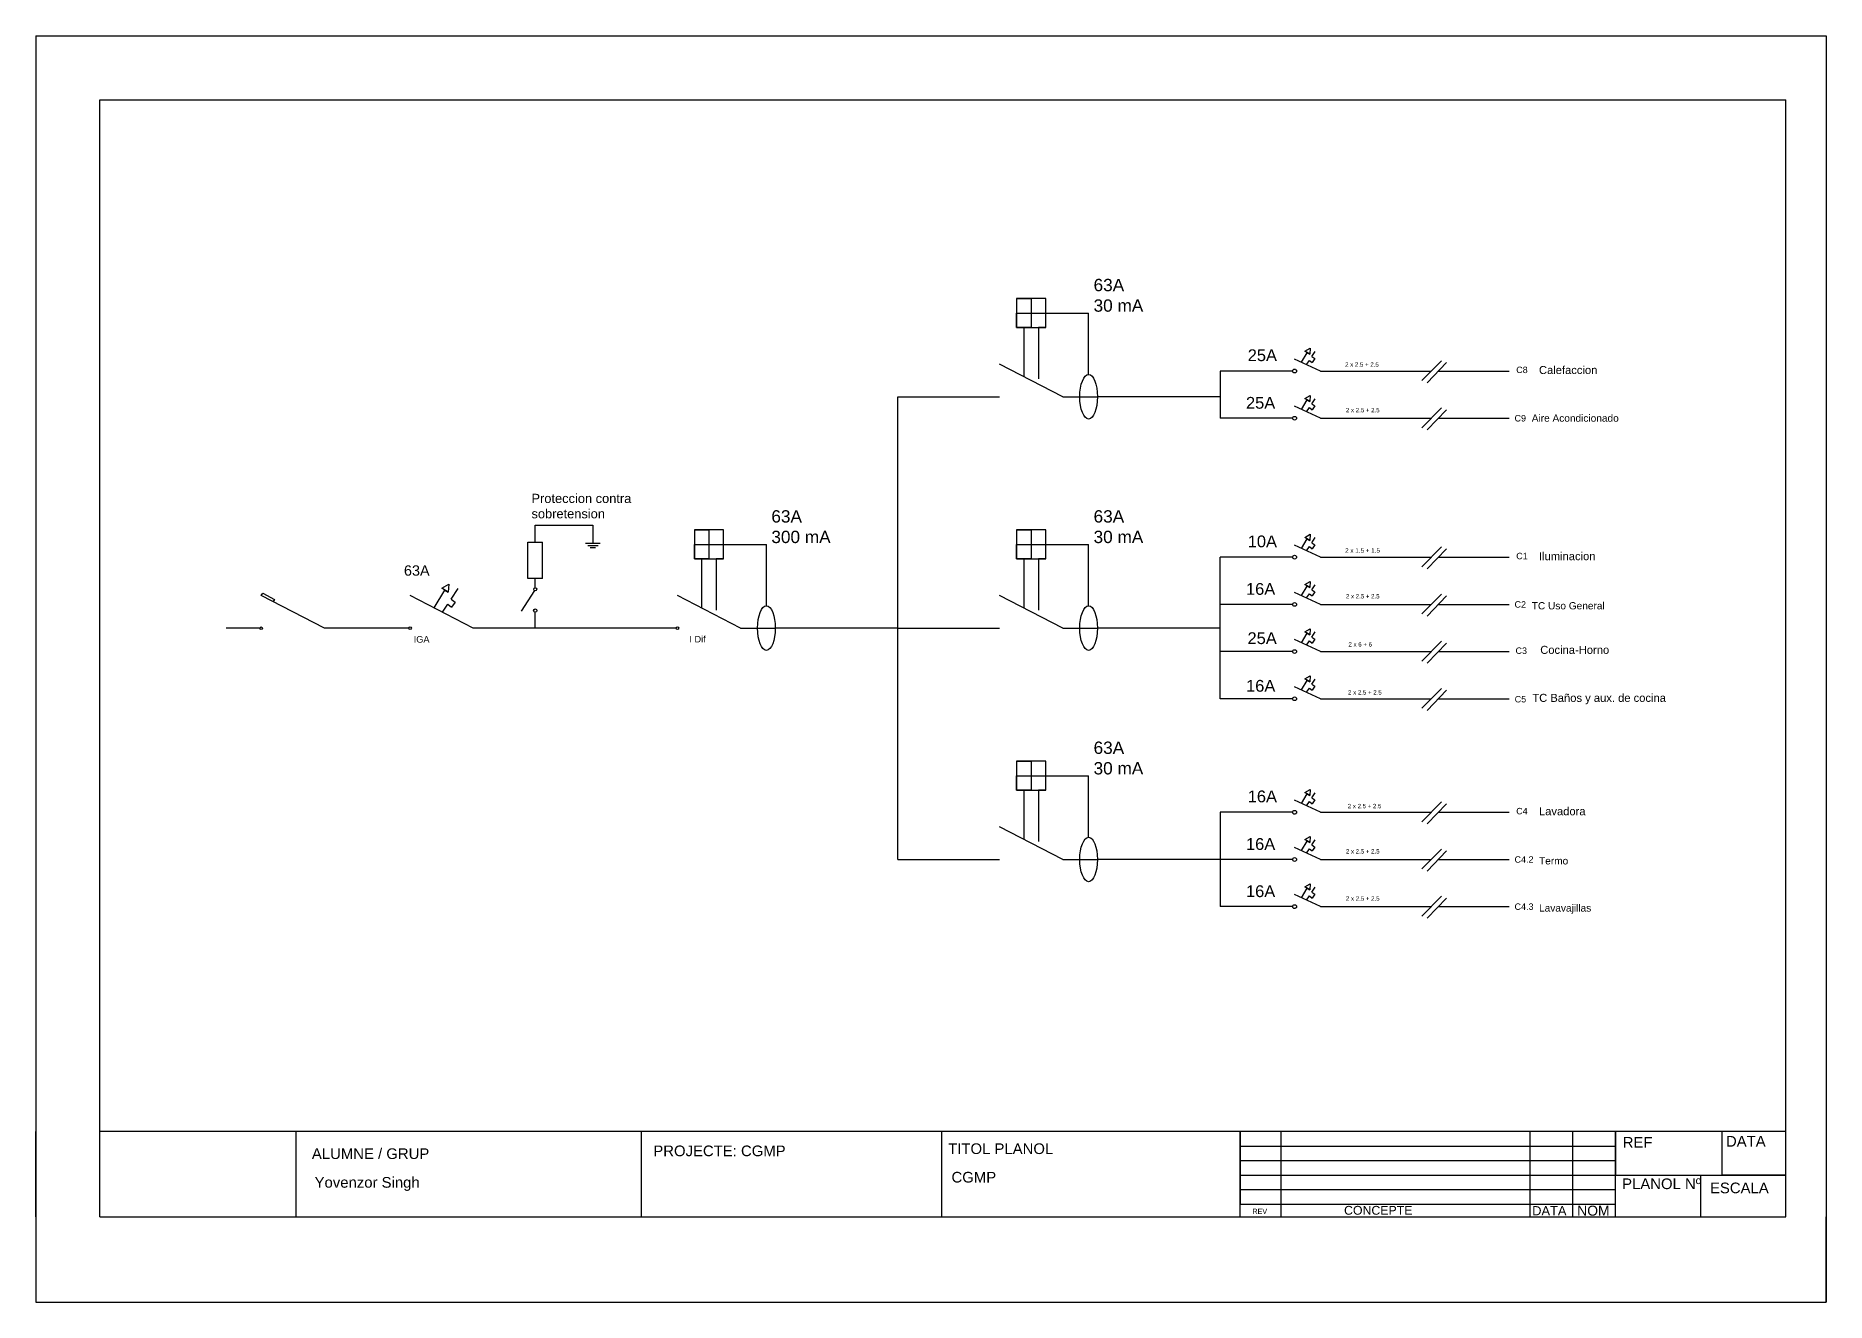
# Model space of a CAD drawing. Header units: millimetres. Extents: x 2377 to 4712, y -254 to 3188.
# Drawn here: x 4259.4 to 4679.4, y 947.8 to 1244.8 of the extents above; entities that cross this region are included whole.
import ezdxf

# ---------------------------------------------------------------- set-up
doc = ezdxf.new("R2010")
doc.units = ezdxf.units.MM
doc.linetypes.add('ACAD_ISO02W100', pattern=[15, 12, -3])
doc.styles.get("Standard").update_dxf_attribs({"font": 'arial.ttf'})

msp = doc.modelspace()

# ---------------------------------------------------------------- linework, layer by layer
at = {"transparency": 33554687}
for p, q in [((4259.4, 1244.79), (4679.4, 1244.79)), ((4259.4, 1244.79), (4259.4, 947.79)), ((4259.4, 1244.79), (4259.4, 1229.79)), ((4679.4, 1244.79), (4679.4, 947.79)), ((4679.4, 1244.79), (4679.4, 1229.79)), ((4274.45, 967.79), (4274.45, 1229.79)), ((4274.45, 1229.79), (4669.94, 1229.79)), ((4669.94, 967.79), (4669.94, 1229.79)), ((4500.3, 1160.14), (4485.5, 1167.82)), ((4560.74, 1166.17), (4554.7, 1168.99)), ((4556.31, 1168.23), (4557.68, 1170.47)), ((4557.13, 1170.81), (4558.35, 1171.54)), ((4558.27, 1170.11), (4557.13, 1170.81)), ((4557.51, 1167.67), (4558.17, 1168.68)), ((4557.68, 1170.47), (4558.27, 1170.11)), ((4558.17, 1168.68), (4558.85, 1168.16)), ((4558.35, 1171.54), (4558.27, 1170.11)), ((4558.76, 1169.58), (4559.53, 1170.76)), ((4558.76, 1169.58), (4559.47, 1169.08)), ((4559.47, 1169.08), (4558.85, 1168.16)), ((4584.57, 1163.93), (4589.15, 1168.58)), ((4585.82, 1163.43), (4590.35, 1168.17)), ((4554.26, 1166.17), (4537.23, 1166.17)), ((4537.23, 1166.17), (4537.23, 1155.1)), ((4560.74, 1166.17), (4560.74, 1166.17)), ((4560.74, 1166.17), (4586.77, 1166.17)), ((4588.43, 1166.17), (4605, 1166.17)), ((4461.64, 1105.88), (4461.64, 1160.14)), ((4461.64, 1160.14), (4485.5, 1160.14)), ((4500.3, 1160.14), (4508.46, 1160.14)), ((4537.23, 1160.14), (4508.46, 1160.14)), ((4556.31, 1157.17), (4557.68, 1159.41)), ((4557.13, 1159.75), (4558.35, 1160.47)), ((4558.27, 1159.05), (4557.13, 1159.75)), ((4557.68, 1159.41), (4558.27, 1159.05)), ((4558.35, 1160.47), (4558.27, 1159.05)), ((4558.76, 1158.51), (4559.53, 1159.69)), ((4554.26, 1155.1), (4537.23, 1155.1)), ((4560.74, 1155.1), (4554.7, 1157.92)), ((4557.51, 1156.61), (4558.17, 1157.61)), ((4558.17, 1157.61), (4558.85, 1157.09)), ((4558.76, 1158.51), (4559.47, 1158.01)), ((4559.47, 1158.01), (4558.85, 1157.09)), ((4560.74, 1155.1), (4560.74, 1155.1)), ((4560.74, 1155.1), (4586.77, 1155.1)), ((4584.57, 1152.87), (4589.15, 1157.52)), ((4585.82, 1152.37), (4590.35, 1157.1)), ((4588.43, 1155.1), (4605, 1155.1)), ((4376.56, 1126), (4376.56, 1129.99)), ((4376.56, 1129.99), (4390.06, 1129.99)), ((4390.06, 1129.99), (4390.06, 1125.7)), ((4374.86, 1117.49), (4374.86, 1126)), ((4374.86, 1126), (4378.27, 1126)), ((4378.27, 1117.49), (4378.27, 1126)), ((4391.76, 1125.7), (4388.35, 1125.7)), ((4556.31, 1124.58), (4557.68, 1126.82)), ((4557.13, 1127.15), (4558.35, 1127.88)), ((4558.27, 1126.46), (4557.13, 1127.15)), ((4557.68, 1126.82), (4558.27, 1126.46)), ((4558.35, 1127.88), (4558.27, 1126.46)), ((4558.76, 1125.92), (4559.53, 1127.1)), ((4558.76, 1125.92), (4559.47, 1125.42)), ((4388.92, 1125.25), (4391.3, 1125.25)), ((4389.41, 1124.79), (4390.7, 1124.79)), ((4537.23, 1100.38), (4537.23, 1122.51)), ((4554.26, 1122.51), (4537.23, 1122.51)), ((4560.74, 1122.51), (4554.7, 1125.33)), ((4557.51, 1124.02), (4558.17, 1125.02)), ((4558.17, 1125.02), (4558.85, 1124.5)), ((4559.47, 1125.42), (4558.85, 1124.5)), ((4560.74, 1122.51), (4560.74, 1122.51)), ((4560.74, 1122.51), (4586.77, 1122.51)), ((4584.57, 1120.27), (4589.15, 1124.93)), ((4585.82, 1119.77), (4590.35, 1124.51)), ((4588.43, 1122.51), (4605, 1122.51)), ((4378.27, 1117.49), (4374.86, 1117.49)), ((4376.56, 1115.33), (4376.56, 1117.49)), ((4376.56, 1117.49), (4376.56, 1117.49)), ((4376.56, 1115.33), (4376.56, 1117.49)), ((4312.3, 1113.54), (4312.64, 1114.06)), ((4327.1, 1105.86), (4312.3, 1113.54)), ((4312.64, 1114.06), (4315.42, 1112.61)), ((4361.99, 1105.88), (4347.19, 1113.56)), ((4352.83, 1110.64), (4355.38, 1114.81)), ((4354.65, 1115.26), (4356.27, 1116.22)), ((4356.16, 1114.34), (4354.65, 1115.26)), ((4355.38, 1114.81), (4356.16, 1114.34)), ((4356.27, 1116.22), (4356.16, 1114.34)), ((4356.81, 1112.66), (4358.48, 1115.2)), ((4376.37, 1114.67), (4373.23, 1109.88)), ((4424.71, 1105.88), (4409.91, 1113.56)), ((4500.3, 1105.88), (4485.5, 1113.56)), ((4560.74, 1111.44), (4554.7, 1114.26)), ((4556.31, 1113.51), (4557.68, 1115.75)), ((4557.13, 1116.09), (4558.35, 1116.82)), ((4558.27, 1115.39), (4557.13, 1116.09)), ((4557.51, 1112.95), (4558.17, 1113.95)), ((4557.68, 1115.75), (4558.27, 1115.39)), ((4558.17, 1113.95), (4558.85, 1113.43)), ((4558.35, 1116.82), (4558.27, 1115.39)), ((4558.76, 1114.85), (4559.53, 1116.03)), ((4558.76, 1114.85), (4559.47, 1114.36)), ((4559.47, 1114.36), (4558.85, 1113.43)), ((4584.57, 1109.21), (4589.15, 1113.86)), ((4585.82, 1108.71), (4590.35, 1113.45)), ((4315.42, 1112.61), (4315.08, 1112.1)), ((4354.81, 1109.61), (4356.03, 1111.46)), ((4356.03, 1111.46), (4356.93, 1110.78)), ((4356.81, 1112.66), (4357.74, 1112)), ((4357.74, 1112), (4356.93, 1110.78)), ((4376.56, 1105.88), (4376.56, 1109.62)), ((4554.26, 1111.44), (4537.23, 1111.44)), ((4560.74, 1111.44), (4560.74, 1111.44)), ((4560.74, 1111.44), (4586.77, 1111.44)), ((4588.43, 1111.44), (4605, 1111.44)), ((4311.99, 1105.84), (4304.04, 1105.84)), ((4346.88, 1105.86), (4327.1, 1105.86)), ((4376.56, 1105.88), (4361.99, 1105.88)), ((4409.6, 1105.88), (4376.56, 1105.88)), ((4424.71, 1105.88), (4432.86, 1105.88)), ((4461.64, 1105.88), (4432.86, 1105.88)), ((4461.64, 1051.62), (4461.64, 1105.88)), ((4461.64, 1105.88), (4485.5, 1105.88)), ((4500.3, 1105.88), (4508.46, 1105.88)), ((4537.23, 1105.88), (4508.46, 1105.88)), ((4556.31, 1102.45), (4557.68, 1104.69)), ((4557.13, 1105.02), (4558.35, 1105.75)), ((4558.27, 1104.33), (4557.13, 1105.02)), ((4557.68, 1104.69), (4558.27, 1104.33)), ((4558.35, 1105.75), (4558.27, 1104.33)), ((4558.76, 1103.79), (4559.53, 1104.97)), ((4560.74, 1100.38), (4554.7, 1103.2)), ((4557.51, 1101.89), (4558.17, 1102.89)), ((4558.17, 1102.89), (4558.85, 1102.37)), ((4558.76, 1103.79), (4559.47, 1103.29)), ((4559.47, 1103.29), (4558.85, 1102.37)), ((4584.57, 1098.14), (4589.15, 1102.8)), ((4585.82, 1097.64), (4590.35, 1102.38)), ((4537.23, 1089.31), (4537.23, 1100.38)), ((4554.26, 1100.38), (4537.23, 1100.38)), ((4560.74, 1100.38), (4560.74, 1100.38)), ((4560.74, 1100.38), (4586.77, 1100.38)), ((4588.43, 1100.38), (4605, 1100.38)), ((4560.74, 1089.31), (4554.7, 1092.13)), ((4556.31, 1091.38), (4557.68, 1093.62)), ((4557.13, 1093.96), (4558.35, 1094.69)), ((4558.27, 1093.26), (4557.13, 1093.96)), ((4557.68, 1093.62), (4558.27, 1093.26)), ((4558.35, 1094.69), (4558.27, 1093.26)), ((4558.76, 1092.72), (4559.53, 1093.9)), ((4558.76, 1092.72), (4559.47, 1092.23)), ((4559.47, 1092.23), (4558.85, 1091.3)), ((4554.26, 1089.31), (4537.23, 1089.31)), ((4557.51, 1090.82), (4558.17, 1091.82)), ((4558.17, 1091.82), (4558.85, 1091.3)), ((4560.74, 1089.31), (4560.74, 1089.31)), ((4560.74, 1089.31), (4586.77, 1089.31)), ((4584.57, 1087.08), (4589.15, 1091.73)), ((4585.82, 1086.58), (4590.35, 1091.32)), ((4588.43, 1089.31), (4605, 1089.31)), ((4556.31, 1064.76), (4557.68, 1067)), ((4557.13, 1067.33), (4558.35, 1068.06)), ((4558.27, 1066.64), (4557.13, 1067.33)), ((4557.68, 1067), (4558.27, 1066.64)), ((4558.35, 1068.06), (4558.27, 1066.64)), ((4558.76, 1066.1), (4559.53, 1067.28)), ((4554.26, 1062.69), (4537.23, 1062.69)), ((4537.23, 1062.69), (4537.23, 1051.62)), ((4560.74, 1062.69), (4554.7, 1065.51)), ((4557.51, 1064.2), (4558.17, 1065.2)), ((4558.17, 1065.2), (4558.85, 1064.68)), ((4558.76, 1066.1), (4559.47, 1065.6)), ((4559.47, 1065.6), (4558.85, 1064.68)), ((4560.74, 1062.69), (4560.74, 1062.69)), ((4560.74, 1062.69), (4586.77, 1062.69)), ((4584.57, 1060.45), (4589.15, 1065.11)), ((4585.82, 1059.96), (4590.35, 1064.69)), ((4588.43, 1062.69), (4605, 1062.69)), ((4500.3, 1051.62), (4485.5, 1059.31)), ((4560.74, 1051.62), (4554.7, 1054.45)), ((4556.31, 1053.69), (4557.68, 1055.93)), ((4557.13, 1056.27), (4558.35, 1057)), ((4558.27, 1055.57), (4557.13, 1056.27)), ((4557.68, 1055.93), (4558.27, 1055.57)), ((4558.35, 1057), (4558.27, 1055.57)), ((4558.76, 1055.04), (4559.53, 1056.21)), ((4558.76, 1055.04), (4559.47, 1054.54)), ((4559.47, 1054.54), (4558.85, 1053.61)), ((4461.64, 1051.62), (4485.5, 1051.62)), ((4500.3, 1051.62), (4508.46, 1051.62)), ((4537.23, 1051.62), (4508.46, 1051.62)), ((4554.26, 1051.62), (4537.23, 1051.62)), ((4537.23, 1051.62), (4537.23, 1040.56)), ((4557.51, 1053.13), (4558.17, 1054.13)), ((4558.17, 1054.13), (4558.85, 1053.61)), ((4560.74, 1051.62), (4560.74, 1051.62)), ((4560.74, 1051.62), (4586.77, 1051.62)), ((4584.57, 1049.39), (4589.15, 1054.04)), ((4585.82, 1048.89), (4590.35, 1053.63)), ((4588.43, 1051.62), (4605, 1051.62)), ((4557.13, 1045.2), (4558.35, 1045.93)), ((4558.35, 1045.93), (4558.27, 1044.51)), ((4560.74, 1040.56), (4554.7, 1043.38)), ((4556.31, 1042.63), (4557.68, 1044.87)), ((4558.27, 1044.51), (4557.13, 1045.2)), ((4557.51, 1042.07), (4558.17, 1043.07)), ((4557.68, 1044.87), (4558.27, 1044.51)), ((4558.17, 1043.07), (4558.85, 1042.55)), ((4558.76, 1043.97), (4559.53, 1045.15)), ((4558.76, 1043.97), (4559.47, 1043.47)), ((4559.47, 1043.47), (4558.85, 1042.55)), ((4584.57, 1038.32), (4589.15, 1042.98)), ((4585.82, 1037.83), (4590.35, 1042.56)), ((4554.26, 1040.56), (4537.23, 1040.56)), ((4560.74, 1040.56), (4560.74, 1040.56)), ((4560.74, 1040.56), (4586.77, 1040.56)), ((4588.43, 1040.56), (4605, 1040.56)), ((4259.4, 967.79), (4259.4, 987.79)), ((4669.94, 987.79), (4274.45, 987.79)), ((4320.45, 967.79), (4320.45, 987.79)), ((4401.45, 967.79), (4401.45, 987.79)), ((4471.95, 967.79), (4471.95, 987.79)), ((4541.95, 967.79), (4541.95, 987.79)), ((4541.95, 987.79), (4541.95, 984.39)), ((4551.51, 967.79), (4551.51, 987.79)), ((4609.96, 967.79), (4609.96, 987.79)), ((4619.96, 967.79), (4619.96, 987.79)), ((4629.96, 967.79), (4629.96, 987.79)), ((4629.96, 987.79), (4629.96, 977.59)), ((4654.98, 977.59), (4654.98, 987.79)), ((4669.94, 967.79), (4669.94, 987.79)), ((4541.95, 984.39), (4629.96, 984.39)), ((4541.95, 984.39), (4541.95, 980.99)), ((4541.95, 980.99), (4629.96, 980.99)), ((4541.95, 980.99), (4541.95, 977.59)), ((4541.95, 977.59), (4629.96, 977.59)), ((4541.95, 977.59), (4541.95, 974.19)), ((4629.96, 977.59), (4669.94, 977.59)), ((4629.96, 977.59), (4649.95, 977.59)), ((4649.95, 977.59), (4649.95, 967.79)), ((4669.94, 977.59), (4654.98, 977.59)), ((4541.95, 974.19), (4541.95, 970.79)), ((4541.95, 974.19), (4629.96, 974.19)), ((4541.95, 970.79), (4629.96, 970.79)), ((4274.45, 967.79), (4320.45, 967.79)), ((4320.45, 967.79), (4401.45, 967.79)), ((4401.45, 967.79), (4471.95, 967.79)), ((4471.95, 967.79), (4541.95, 967.79)), ((4541.95, 967.79), (4551.51, 967.79)), ((4551.51, 967.79), (4609.96, 967.79)), ((4609.96, 967.79), (4619.96, 967.79)), ((4619.96, 967.79), (4629.96, 967.79)), ((4629.96, 967.79), (4649.95, 967.79)), ((4649.95, 967.79), (4669.94, 967.79)), ((4679.4, 947.79), (4679.4, 967.79)), ((4259.4, 947.79), (4679.4, 947.79))]:
    msp.add_line(p, q, dxfattribs=at)
at = {"linetype": 'ACAD_ISO02W100', "transparency": 33554687}
for p, q in [((4496.3, 1183.18), (4489.49, 1183.18)), ((4489.49, 1183.18), (4489.49, 1176.37)), ((4489.49, 1183.18), (4492.9, 1183.18)), ((4492.9, 1183.18), (4492.9, 1176.37)), ((4496.3, 1176.37), (4496.3, 1183.18)), ((4489.49, 1176.37), (4489.49, 1179.78)), ((4489.49, 1179.78), (4496.3, 1179.78)), ((4492.9, 1176.37), (4489.49, 1176.37)), ((4489.49, 1176.37), (4496.3, 1176.37)), ((4489.49, 1176.37), (4491.2, 1176.37)), ((4491.2, 1176.37), (4491.2, 1164.87)), ((4496.3, 1176.37), (4494.6, 1176.37)), ((4494.6, 1176.37), (4494.6, 1163.1)), ((4496.3, 1179.78), (4506.38, 1179.78)), ((4506.38, 1176.37), (4506.38, 1179.78)), ((4506.38, 1165.36), (4506.38, 1176.37)), ((4420.71, 1128.92), (4413.9, 1128.92)), ((4413.9, 1128.92), (4413.9, 1122.11)), ((4413.9, 1128.92), (4417.3, 1128.92)), ((4417.3, 1128.92), (4417.3, 1122.11)), ((4420.71, 1122.11), (4420.71, 1128.92)), ((4496.3, 1128.92), (4489.49, 1128.92)), ((4489.49, 1128.92), (4489.49, 1122.11)), ((4489.49, 1128.92), (4492.9, 1128.92)), ((4492.9, 1128.92), (4492.9, 1122.11)), ((4496.3, 1122.11), (4496.3, 1128.92)), ((4413.9, 1122.11), (4413.9, 1125.52)), ((4413.9, 1125.52), (4420.71, 1125.52)), ((4417.3, 1122.11), (4413.9, 1122.11)), ((4413.9, 1122.11), (4420.71, 1122.11)), ((4413.9, 1122.11), (4415.6, 1122.11)), ((4415.6, 1122.11), (4415.6, 1110.61)), ((4420.71, 1122.11), (4419.01, 1122.11)), ((4419.01, 1122.11), (4419.01, 1108.84)), ((4420.71, 1125.52), (4430.79, 1125.52)), ((4430.79, 1122.11), (4430.79, 1125.52)), ((4430.79, 1111.1), (4430.79, 1122.11)), ((4489.49, 1122.11), (4489.49, 1125.52)), ((4489.49, 1125.52), (4496.3, 1125.52)), ((4492.9, 1122.11), (4489.49, 1122.11)), ((4489.49, 1122.11), (4496.3, 1122.11)), ((4489.49, 1122.11), (4491.2, 1122.11)), ((4491.2, 1122.11), (4491.2, 1110.61)), ((4496.3, 1122.11), (4494.6, 1122.11)), ((4494.6, 1122.11), (4494.6, 1108.84)), ((4496.3, 1125.52), (4506.38, 1125.52)), ((4506.38, 1122.11), (4506.38, 1125.52)), ((4506.38, 1111.1), (4506.38, 1122.11)), ((4496.3, 1074.66), (4489.49, 1074.66)), ((4489.49, 1074.66), (4489.49, 1067.86)), ((4489.49, 1074.66), (4492.9, 1074.66)), ((4489.49, 1067.86), (4489.49, 1071.26)), ((4489.49, 1071.26), (4496.3, 1071.26)), ((4492.9, 1074.66), (4492.9, 1067.86)), ((4496.3, 1067.86), (4496.3, 1074.66)), ((4496.3, 1071.26), (4506.38, 1071.26)), ((4506.38, 1067.86), (4506.38, 1071.26)), ((4492.9, 1067.86), (4489.49, 1067.86)), ((4489.49, 1067.86), (4496.3, 1067.86)), ((4489.49, 1067.86), (4491.2, 1067.86)), ((4491.2, 1067.86), (4491.2, 1056.35)), ((4496.3, 1067.86), (4494.6, 1067.86)), ((4494.6, 1067.86), (4494.6, 1054.58)), ((4506.38, 1056.85), (4506.38, 1067.86))]:
    msp.add_line(p, q, dxfattribs=at)
at = {"transparency": 33554687}
for centre, radius in [((4554.7, 1166.17), 0.443), ((4554.7, 1155.1), 0.443), ((4554.7, 1122.51), 0.443), ((4376.56, 1114.98), 0.359), ((4376.56, 1110), 0.376), ((4554.7, 1111.44), 0.443), ((4312.3, 1105.84), 0.308), ((4347.19, 1105.86), 0.308), ((4347.19, 1105.86), 0.308), ((4409.91, 1105.86), 0.308), ((4554.7, 1100.38), 0.443), ((4554.7, 1089.31), 0.443), ((4554.7, 1062.69), 0.443), ((4554.7, 1051.62), 0.443), ((4554.7, 1040.56), 0.443)]:
    msp.add_circle(centre, radius, dxfattribs=at)
for centre in [(4506.38, 1160.14), (4430.79, 1105.88), (4506.38, 1105.88), (4506.38, 1051.62)]:
    msp.add_ellipse(centre, major_axis=(0, 5.22), ratio=0.397765, dxfattribs=at)

# ---------------------------------------------------------------- texts
at = {"transparency": 33554687, "attachment_point": 1}
for s, width, gutter_width, heights, insert, char_height in [('63A\\P30 mA', 21.699, 14.44, [0], (4507.54, 1187.79), 2.888), ('25A', 24.1109, 13.8, [0], (4543.7, 1171.26), 2.761), ('2 x 2.5 + 2.5', 24.1109, 13.8, [0], (4566.55, 1168.22), 1.0214), ('C8', 7.438, 7.54, [1.56], (4606.68, 1167.2), 1.508), ('Calefaccion', 35.0225, 9.39, [0], (4612.02, 1167.35), 1.8771), ('25A', 24.1109, 13.8, [0], (4543.29, 1160.1), 2.761), ('2 x 2.5 + 2.5', 24.1109, 13.8, [0], (4566.74, 1157.52), 1.0214), ('C9', 7.438, 7.54, [0], (4606.29, 1155.85), 1.508), ('Aire Acondicionado', 31.6353, 8.48, [0], (4610.33, 1155.98), 1.6956), ('Proteccion contra sobretension', 34.1696, 10.77, [0], (4375.68, 1137.38), 2.1548), ('63A\\P300 mA', 21.699, 14.44, [0], (4431.95, 1133.53), 2.888), ('63A\\P30 mA', 21.699, 14.44, [0], (4507.54, 1133.53), 2.888), ('10A', 24.1109, 13.8, [0], (4543.7, 1127.6), 2.761), ('2 x 1.5 + 1.5', 24.1109, 13.8, [0], (4566.55, 1124.62), 1.0582), ('C1', 7.438, 7.54, [0], (4606.68, 1123.54), 1.508), ('Iluminacion', 35.0225, 9.39, [0], (4612.02, 1123.69), 1.8771), ('63A', 18.2072, 12.12, [0], (4345.76, 1120.6), 2.423), ('16A', 24.1109, 13.8, [0], (4543.29, 1116.45), 2.761), ('2 x 2.5 + 2.5', 24.1109, 13.8, [0], (4566.74, 1113.86), 1.0214), ('C2', 7.438, 7.54, [0], (4606.29, 1112.19), 1.508), ('TC Uso General', 31.6353, 8.48, [0], (4610.33, 1111.97), 1.6956), ('25A', 24.1109, 13.8, [0], (4543.65, 1104.9), 2.761), ('IGA', 11.6264, 7.74, [0], (4348.04, 1104.02), 1.548), ('I Dif', 11.6264, 7.74, [0], (4412.72, 1104.06), 1.548), ('2 x 6 + 6', 24.1109, 13.8, [0], (4567.33, 1102.58), 1.021), ('C3', 7.438, 7.54, [0], (4606.52, 1101.34), 1.508), ('Cocina-Horno', 35.0225, 9.39, [0], (4612.32, 1101.72), 1.8771), ('16A', 24.1109, 13.8, [0], (4543.31, 1093.73), 2.761), ('2 x 2.5 + 2.5', 24.1109, 13.8, [0], (4567.24, 1091.32), 1.0214), ('C5', 7.438, 7.54, [0], (4606.33, 1089.96), 1.508), ('TC Baños y aux. de cocina', 35.0225, 9.39, [0], (4610.47, 1090.46), 1.8771), ('63A\\P30 mA', 21.699, 14.44, [0], (4507.54, 1079.27), 2.888), ('16A', 24.1109, 13.8, [0], (4543.7, 1067.79), 2.761), ('2 x 2.5 + 2.5', 24.1109, 13.8, [0], (4567.17, 1064.66), 1.0214), ('C4', 7.438, 7.54, [0], (4606.68, 1063.72), 1.508), ('Lavadora', 35.0225, 9.39, [0], (4612.02, 1063.87), 1.877), ('16A', 24.1109, 13.8, [0], (4543.29, 1056.63), 2.761), ('2 x 2.5 + 2.5', 24.1109, 13.8, [0], (4566.74, 1054.04), 1.0214), ('C4.2', 7.438, 7.54, [0], (4606.29, 1052.37), 1.508), ('Termo', 31.6353, 8.48, [0], (4612.04, 1052.15), 1.696), ('16A', 24.1109, 13.8, [0], (4543.29, 1045.56), 2.761), ('2 x 2.5 + 2.5', 24.1109, 13.8, [0], (4566.74, 1042.98), 1.0214), ('C4.3', 7.438, 7.54, [0], (4606.29, 1041.31), 1.508), ('Lavavajillas', 31.6353, 8.48, [0], (4612.04, 1041.09), 1.6956), ('ALUMNE / GRUP', 48.2644, 12.5, [0], (4324.16, 983.87), 2.5), ('PROJECTE: CGMP', 37.0564, 12.5, [0], (4404.26, 984.53), 2.5), ('TITOL PLANOL', 34.1105, 12.5, [0], (4473.43, 985.04), 2.5), ('REF', 14.591, 12.5, [0], (4631.67, 986.53), 2.5), ('DATA', 13.3924, 12.5, [0], (4655.89, 986.77), 2.5), ('Yovenzor Singh', 71.9553, 12.5, [0], (4324.8, 977.14), 2.5), ('CGMP', 63.5407, 12.5, [0], (4474.21, 978.35), 2.5), ('PLANOL Nº', 23.5912, 12.5, [4.44], (4631.53, 976.81), 2.5), ('ESCALA', 18.9792, 12.5, [0], (4652.14, 975.84), 2.5), ('CONCEPTE', 3.309, 10.34, [0], (4566.3, 970.37), 2.068), ('DATA', 8.5845, 10.78, [0], (4610.44, 970.32), 2.155), ('NOM', 9.2865, 11.66, [0], (4620.99, 970.42), 2.331), ('REV', 3.8206, 6.05, [0], (4544.79, 969.71), 1.209)]:
    msp.add_mtext_dynamic_manual_height_columns(s, width=width, gutter_width=gutter_width, heights=heights, dxfattribs=dict(at, insert=insert, char_height=char_height))

doc.saveas('drawing.dxf')
